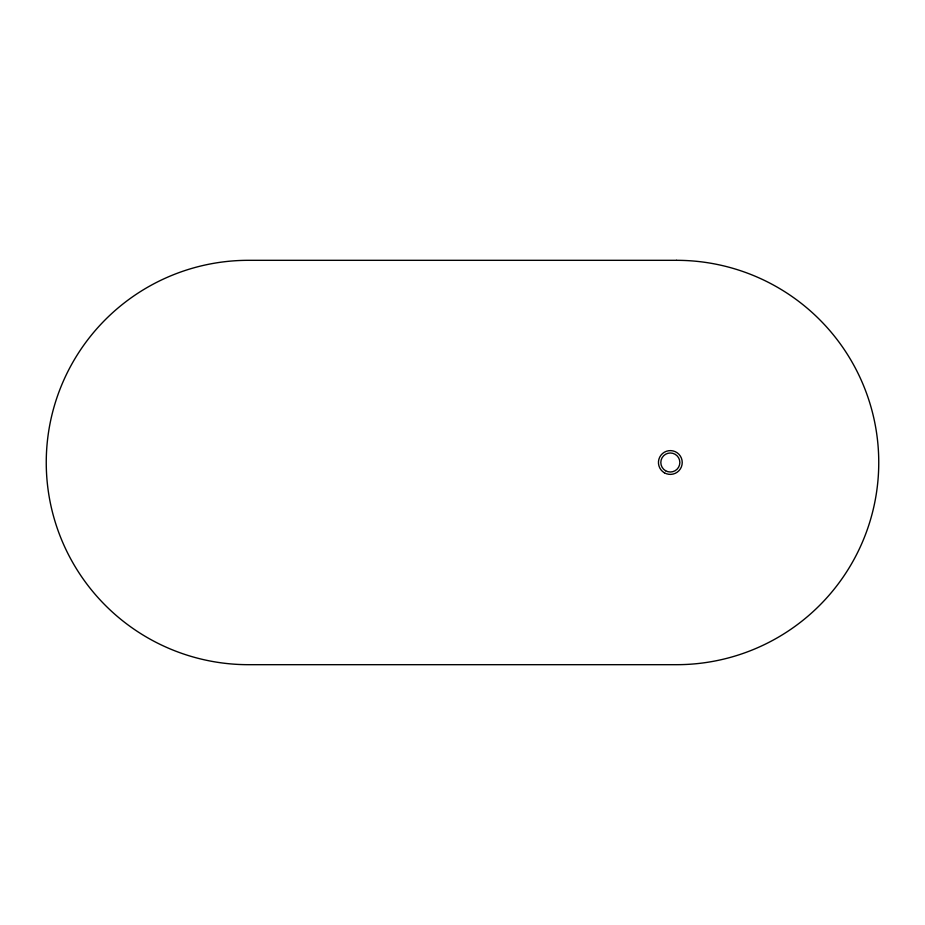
<?xml version="1.0" encoding="UTF-8"?>
<svg xmlns="http://www.w3.org/2000/svg" width="925" height="925" viewBox="0 0 925 925"><rect width="100%" height="100%" fill="white"/><g stroke="black" fill="none" stroke-linecap="round" stroke-linejoin="round"><path stroke-width="1.39" d="M676.568 260.318L248.432 260.318A202.182 202.182 0 0 0 46.25 462.5A202.182 202.182 0 0 0 248.432 664.682L676.568 664.682A202.182 202.182 0 0 0 878.75 462.5A202.182 202.182 0 0 0 676.568 260.318M664.393 472.802A11.898 11.898 0 0 0 682.234 462.5A11.898 11.898 0 0 0 664.393 452.198A11.898 11.898 0 0 0 664.393 472.802M665.584 470.744A9.516 9.516 0 0 0 679.852 462.5A9.516 9.516 0 0 0 665.584 454.256A9.516 9.516 0 0 0 665.584 470.744"/></g></svg>
